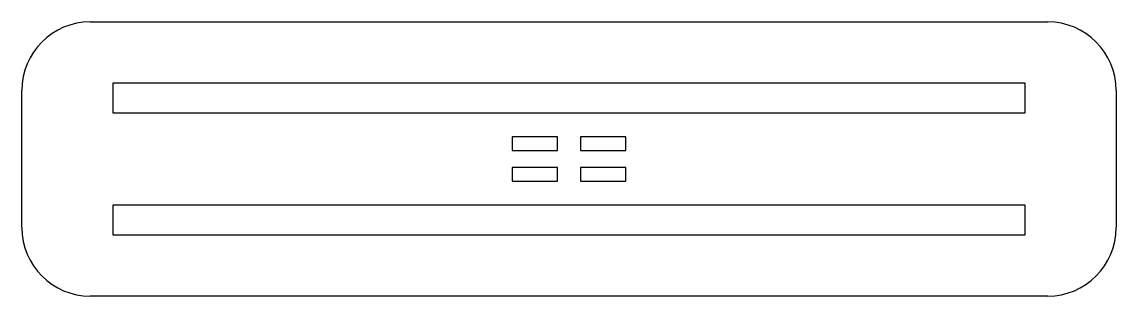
# Model space of a CAD drawing. Header units: millimetres. Extents: x -36 to 36, y -9 to 9.
import ezdxf

# ---------------------------------------------------------------- set-up
doc = ezdxf.new("R2010")
doc.units = ezdxf.units.MM

msp = doc.modelspace()

# ---------------------------------------------------------------- linework, layer by layer
at = {"color": 7, "linetype": 'Continuous', "lineweight": 25}
for p, q in [((-31.5, 9), (31.5, 9)), ((-36, -4.5), (-36, 4.5)), ((-30, 5), (30, 5)), ((-30, 3), (-30, 5)), ((30, 5), (30, 3)), ((36, 4.5), (36, -4.5)), ((30, 3), (-30, 3)), ((-3.75, 1.445), (-3.75, 0.555)), ((-0.75, 1.445), (-3.75, 1.445)), ((-0.75, 0.555), (-0.75, 1.445)), ((0.75, 1.445), (0.75, 0.555)), ((3.75, 1.445), (0.75, 1.445)), ((3.75, 0.555), (3.75, 1.445)), ((-3.75, 0.555), (-0.75, 0.555)), ((0.75, 0.555), (3.75, 0.555)), ((-3.75, -0.555), (-3.75, -1.445)), ((-0.75, -0.555), (-3.75, -0.555)), ((-0.75, -1.445), (-0.75, -0.555)), ((0.75, -0.555), (0.75, -1.445)), ((3.75, -0.555), (0.75, -0.555)), ((3.75, -1.445), (3.75, -0.555)), ((-3.75, -1.445), (-0.75, -1.445)), ((0.75, -1.445), (3.75, -1.445)), ((-30, -3), (30, -3)), ((-30, -5), (-30, -3)), ((30, -3), (30, -5)), ((30, -5), (-30, -5)), ((31.5, -9), (-31.5, -9))]:
    msp.add_line(p, q, dxfattribs=at)
for centre, start, end in [((-31.5, 4.5), 90, 180), ((31.5, 4.5), 0, 90), ((-31.5, -4.5), 180, 270), ((31.5, -4.5), 270, 0)]:
    msp.add_arc(centre, 4.5, start, end, dxfattribs=at)

doc.saveas('drawing.dxf')
